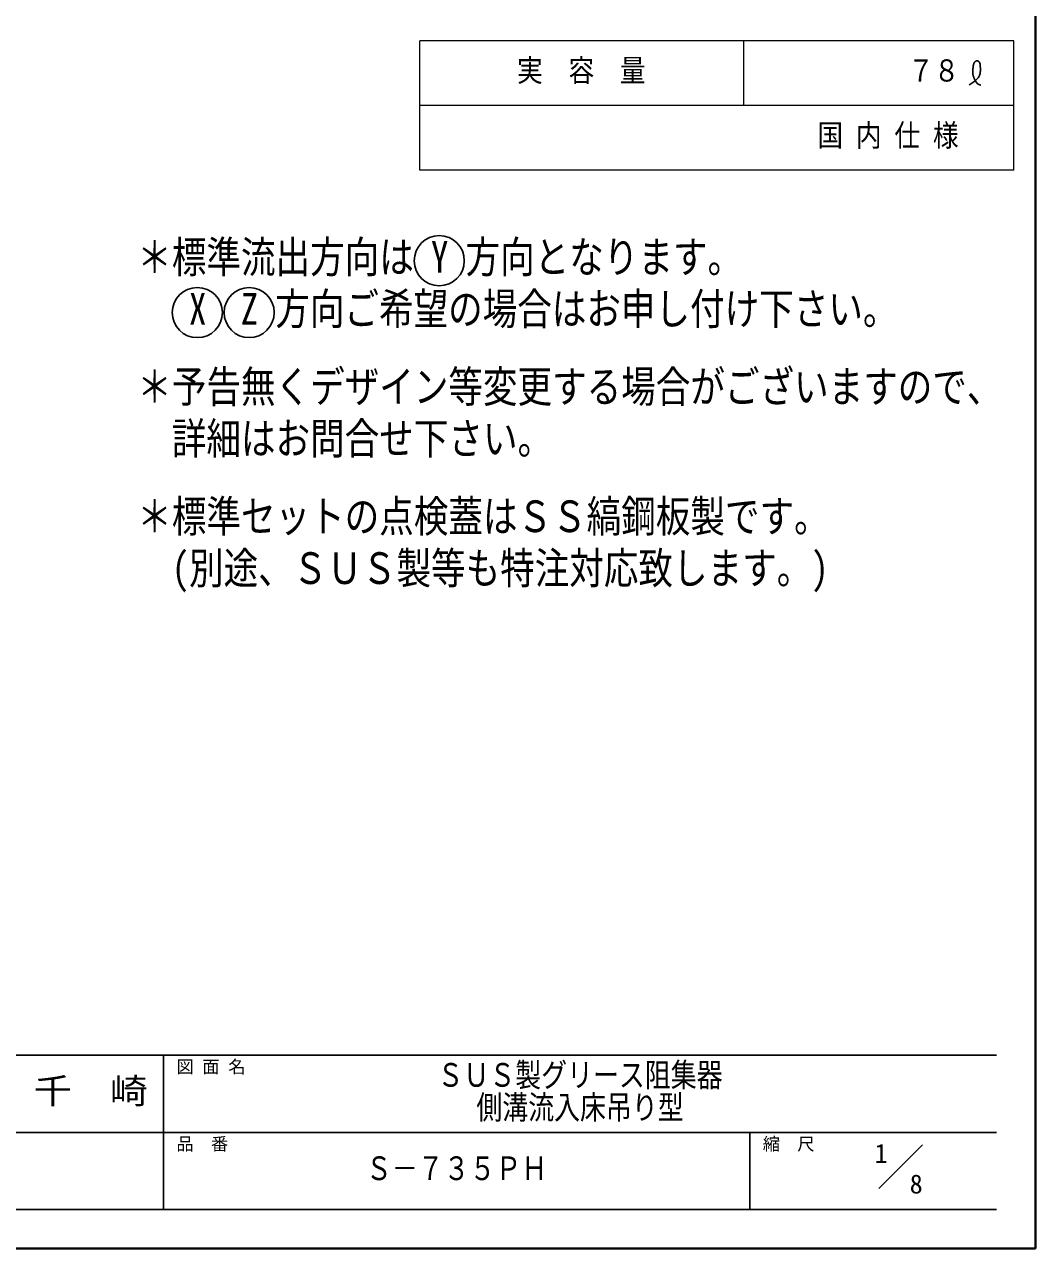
# Model space of a CAD drawing. Units: millimetres, scale not verified. Extents: x -1691 to 1549, y -1119 to 1129.
# Drawn here: x 613 to 1549, y -1119 to 14 of the extents above; entities that cross this region are included whole.
import ezdxf
from ezdxf.enums import TextEntityAlignment as Align

# ---------------------------------------------------------------- set-up
doc = ezdxf.new("R2010")
doc.units = ezdxf.units.MM
doc.header["$LTSCALE"] = 8
doc.layers.add('0-0_ﾚｲﾔ1', color=4, linetype='Continuous', lineweight=9)
doc.styles.add('ＭＳ ゴシック', font='')
doc.styles.get('ＭＳ ゴシック').set_extended_font_data('MS Gothic')

msp = doc.modelspace()

# ---------------------------------------------------------------- linework, layer by layer
at = {"layer": '0-0_ﾚｲﾔ1', "color": 1, "lineweight": 40}
for q in [(1548.863, 1129.091), (-1691.137, -1118.909)]:
    msp.add_line((1548.863, -1118.909), q, dxfattribs=at)
at = {"layer": '0-0_ﾚｲﾔ1', "color": 3, "lineweight": 18}
for p, q in [((1528.863, -0.909), (978.863, -0.909)), ((978.863, -120.909), (978.863, -0.909)), ((1278.863, -60.909), (1278.863, -0.909)), ((1528.863, -120.909), (1528.863, -0.909)), ((1528.863, -60.909), (978.863, -60.909)), ((1528.863, -120.909), (978.863, -120.909))]:
    msp.add_line(p, q, dxfattribs=at)
at = {"layer": '0-0_ﾚｲﾔ1', "color": 6, "lineweight": 25}
for p, q in [((-71.137, -940.052), (1512.863, -940.052)), ((741.434, -1082.909), (741.434, -940.052)), ((1512.863, -1011.481), (527.148, -1011.481)), ((1284.291, -1082.909), (1284.291, -1011.481)), ((1512.863, -1082.909), (-71.137, -1082.909))]:
    msp.add_line(p, q, dxfattribs=at)
at = {"layer": '0-0_ﾚｲﾔ1', "color": 7, "lineweight": 18}
msp.add_line((1403.885, -1063.315), (1444.291, -1022.909), dxfattribs=at)
at = {"layer": '0-0_ﾚｲﾔ1', "color": 5, "lineweight": 25}
for points in [[(1487.323, -41.748), (1487.903, -41.414), (1488.9, -40.833), (1489.888, -40.237), (1490.862, -39.619), (1491.815, -38.967), (1492.743, -38.275), (1493.267, -37.85), (1493.652, -37.52), (1494.295, -36.925), (1494.905, -36.297), (1495.472, -35.635), (1495.988, -34.936), (1496.444, -34.201), (1496.678, -33.757), (1496.846, -33.396), (1497.099, -32.755), (1497.31, -32.098), (1497.48, -31.426), (1497.613, -30.746), (1497.709, -30.062), (1497.75, -29.665), (1497.781, -29.254), (1497.811, -28.546), (1497.817, -27.838), (1497.807, -27.129), (1497.786, -26.416), (1497.762, -25.699), (1497.75, -25.28), (1497.738, -24.839), (1497.709, -24.077), (1497.648, -23.321), (1497.529, -22.58), (1497.327, -21.862), (1497.016, -21.176), (1496.775, -20.797), (1496.621, -20.594), (1496.323, -20.263), (1495.991, -19.969), (1495.632, -19.725)], [(1495.632, -19.725), (1495.253, -19.547), (1494.861, -19.448), (1494.631, -19.433), (1494.442, -19.445), (1494.117, -19.516), (1493.798, -19.641), (1493.491, -19.813), (1493.199, -20.022), (1492.927, -20.26), (1492.78, -20.407), (1492.576, -20.638), (1492.269, -21.059), (1492.013, -21.505), (1491.802, -21.971), (1491.628, -22.453), (1491.486, -22.945), (1491.416, -23.233), (1491.338, -23.595), (1491.226, -24.223), (1491.139, -24.853), (1491.069, -25.487), (1491.011, -26.123), (1490.959, -26.76), (1490.928, -27.131), (1490.891, -27.573), (1490.828, -28.335), (1490.775, -29.097), (1490.744, -29.859), (1490.743, -30.617), (1490.784, -31.372), (1490.831, -31.808), (1490.887, -32.186), (1491.016, -32.834), (1491.181, -33.476), (1491.378, -34.11), (1491.602, -34.737), (1491.849, -35.353), (1492, -35.706), (1492.114, -35.961)], [(1492.114, -35.961), (1492.317, -36.395), (1492.528, -36.825), (1492.749, -37.251), (1492.979, -37.674), (1493.22, -38.094), (1493.365, -38.337), (1493.538, -38.62), (1493.851, -39.102), (1494.185, -39.567), (1494.543, -40.009), (1494.929, -40.416), (1495.347, -40.78), (1495.606, -40.968), (1495.827, -41.109), (1496.227, -41.325), (1496.646, -41.512), (1497.08, -41.676), (1497.524, -41.824), (1497.974, -41.962), (1498.237, -42.04)]]:
    msp.add_lwpolyline(points, dxfattribs=at)
for centre in [(996.796, -204.576), (772.796, -252.576), (820.796, -252.576)]:
    msp.add_circle(centre, 23.2, dxfattribs=at)

# ---------------------------------------------------------------- texts
at = {"layer": '0-0_ﾚｲﾔ1', "color": 7, "style": 'ＭＳ ゴシック'}
for s, height, width, p in [('実\u3000容\u3000量', 20.53, 0.85, (1068.863, -44.909)), ('７８', 20.53, 0.85, (1430.863, -44.909)), ('国 内 仕 様', 20.53, 0.85, (1346.863, -104.909)), ('＊標準流出方向は Y 方向となります。', 29.33, 0.8, (717.196, -224.576)), (' X  Z 方向ご希望の場合はお申し付け下さい。', 29.33, 0.8, (749.196, -272.576)), ('＊予告無くデザイン等変更する場合がございますので、', 29.33, 0.8, (717.196, -344.576)), ('詳細はお問合せ下さい。', 29.33, 0.8, (749.196, -392.576)), ('＊標準セットの点検蓋はＳＳ縞鋼板製です。', 29.33, 0.8, (717.196, -464.576)), ('(別途、ＳＵＳ製等も特注対応致します。)', 29.33, 0.8, (749.196, -512.576)), ('ＳＵＳ製グリース阻集器', 21.99, 0.8, (995.148, -975.766)), ('千\u3000崎', 23.46, 1.1, (621.434, -991.766)), ('側溝流入床吊り型', 21.99, 0.8, (1031.148, -1005.766)), ('Ｓ－７３５ＰＨ', 21.99, 0.8, (928.863, -1062.195))]:
    msp.add_text(s, height=height, dxfattribs=dict(at, width=width)).set_placement(p, align=Align.BOTTOM_LEFT)
for s, height, p in [('図 面 名', 11.73, (753.434, -960.052)), ('品\u3000番', 11.73, (753.434, -1031.481)), ('縮\u3000尺', 11.73, (1296.291, -1031.481)), ('1', 17.6, (1399.821, -1044.928)), ('8', 17.6, (1432.397, -1073.232))]:
    msp.add_text(s, height=height, dxfattribs=at).set_placement(p, align=Align.BOTTOM_LEFT)

doc.saveas('drawing.dxf')
